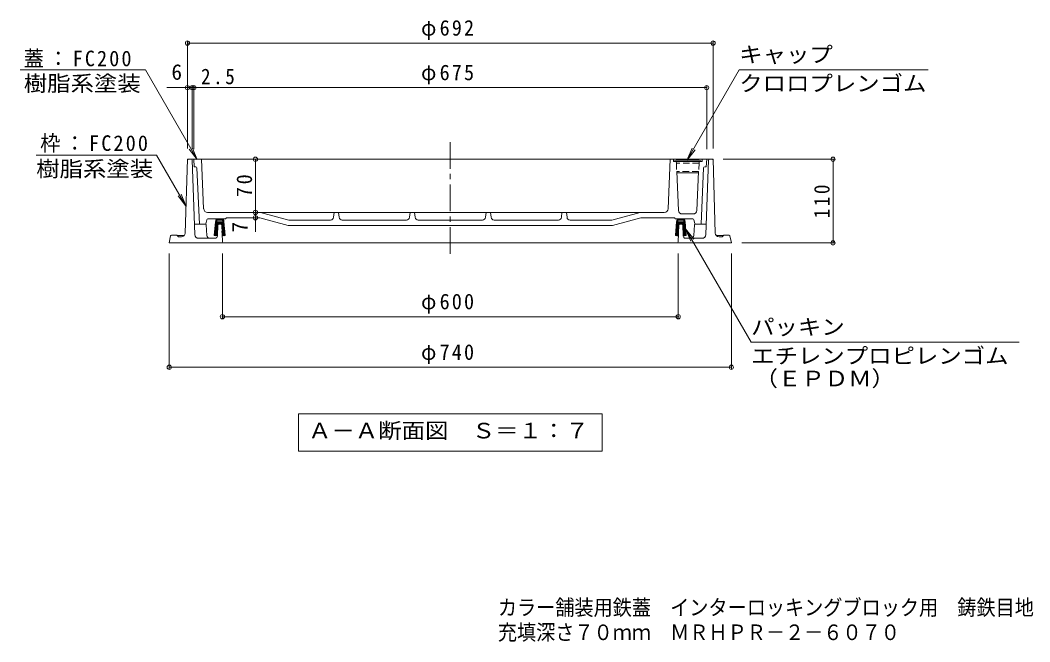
# Model space of a CAD drawing. Units: millimetres, scale not verified. Extents: x -1184 to 1314, y -946 to 925.
# Drawn here: x -1184 to 145, y -946 to -127 of the extents above; entities that cross this region are included whole.
import ezdxf
from ezdxf.enums import TextEntityAlignment as Align

# ---------------------------------------------------------------- set-up
doc = ezdxf.new("R2010")
doc.units = ezdxf.units.MM
doc.header["$LTSCALE"] = 7
doc.header["$PDMODE"] = 32
doc.header["$PDSIZE"] = 5.6
doc.linetypes.add('CHAIN1', pattern=[8, 5, -1, 1, -1])
doc.linetypes.add('DASHED1', pattern=[1.8, 1.2, -0.6])
for name, color, linetype, lineweight in [('8-0', 2, 'Continuous', 9), ('8-1', 3, 'Continuous', 9), ('8-2', 6, 'Continuous', 9), ('8-4', 7, 'Continuous', 9), ('8-5', 7, 'Continuous', 9)]:
    doc.layers.add(name, color=color, linetype=linetype, lineweight=lineweight)
doc.layers.add('F-5_F-5ﾚｲﾔ', color=2, linetype='Continuous')
doc.styles.add('ＭＳ ゴシック', font='')
doc.styles.get('ＭＳ ゴシック').set_extended_font_data('MS Gothic')

msp = doc.modelspace()

# ---------------------------------------------------------------- linework, layer by layer
at = {"layer": '8-0'}
for p, q in [((-964.197, -310.569), (-967.054, -407.716)), ((-958.163, -311.534), (-954.725, -409.744)), ((-278.23, -311.534), (-281.668, -409.744)), ((-940.504, -396.069), (-955.204, -396.069)), ((-939.505, -397.015), (-938.761, -410.785)), ((-924.236, -397.028), (-924.834, -411.691)), ((-920.157, -396.069), (-923.236, -396.069)), ((-918.255, -419.13), (-919.157, -397.028)), ((-318.138, -419.13), (-317.236, -397.028)), ((-313.157, -396.069), (-316.237, -396.069)), ((-312.158, -397.028), (-311.559, -411.691)), ((-296.888, -397.015), (-297.632, -410.785)), ((-295.889, -396.069), (-281.189, -396.069)), ((-988.197, -420.569), (-986.357, -411.373)), ((-978.611, -410.569), (-985.377, -410.569)), ((-969.344, -410.862), (-977.904, -410.862)), ((-976.489, -412.276), (-977.904, -410.862)), ((-267.049, -410.862), (-258.49, -410.862)), ((-259.904, -412.276), (-258.49, -410.862)), ((-257.783, -410.569), (-251.017, -410.569)), ((-975.782, -412.569), (-972.052, -412.569)), ((-949.728, -414.569), (-927.832, -414.569)), ((-286.665, -414.569), (-308.562, -414.569)), ((-260.611, -412.569), (-264.342, -412.569))]:
    msp.add_line(p, q, dxfattribs=at)
for points in [[(-964.197, -310.569), (-272.197, -310.569), (-269.339, -407.716)], [(-988.197, -420.569), (-248.197, -420.569), (-250.036, -411.373)]]:
    msp.add_lwpolyline(points, dxfattribs=at)
for centre, radius, start, end in [((-963.226, -311.569), 1, 90, 178.31915), ((-959.162, -311.569), 1, 2.00462, 90), ((-277.231, -311.569), 1, 90, 177.99533), ((-273.168, -311.569), 1, 1.68085, 90), ((-940.504, -397.069), 1, 3.09007, 90), ((-923.236, -397.069), 1, 90, 177.66582), ((-920.157, -397.069), 1, 2.33418, 90), ((-316.237, -397.069), 1, 90, 177.66582), ((-313.157, -397.069), 1, 2.33418, 90), ((-295.889, -397.069), 1, 90, 176.90993), ((-985.377, -411.569), 1, 90, 168.69006), ((-978.611, -411.569), 1, 44.99599, 90), ((-972.052, -407.569), 5, 270, 358.31575), ((-969.344, -408.862), 2, 270, 334.47099), ((-949.728, -409.569), 5, 182.00464, 270), ((-934.767, -410.569), 4, 183.09441, 270), ((-927.832, -411.569), 3, 270, 357.664), ((-308.562, -411.569), 3, 182.336, 270), ((-301.626, -410.569), 4, 270, 356.90559), ((-286.665, -409.569), 5, 270, 357.99536), ((-264.342, -407.569), 5, 181.68425, 270), ((-267.049, -408.862), 2, 205.52901, 270), ((-257.783, -411.569), 1, 90, 135.00401), ((-251.017, -411.569), 1, 11.30994, 90), ((-975.782, -411.569), 1, 224.99599, 270), ((-916.757, -419.069), 1.5, 182.33603, 270), ((-319.637, -419.069), 1.5, 270, 357.664), ((-260.611, -411.569), 1, 270, 315.00401)]:
    msp.add_arc(centre, radius, start, end, dxfattribs=at)
at = {"layer": '8-1', "linetype": 'CHAIN1'}
msp.add_line((-618.197, -287.933), (-618.197, -437.625), dxfattribs=at)
at = {"layer": '8-1'}
for p, q in [((-955.697, -310.569), (-955.197, -320.569)), ((-324.197, -310.569), (-955.697, -310.569)), ((-942.902, -375.783), (-945.697, -310.569)), ((-331.491, -375.783), (-328.697, -310.569)), ((-328.697, -312.569), (-328.697, -310.569)), ((-324.197, -313.569), (-324.197, -310.569)), ((-324.197, -313.569), (-320.697, -313.569)), ((-320.61, -315.569), (-320.697, -313.569)), ((-290.784, -315.569), (-290.697, -313.569)), ((-286.697, -313.569), (-290.697, -313.569)), ((-280.697, -310.569), (-286.697, -310.569)), ((-286.697, -313.569), (-286.697, -310.569)), ((-280.697, -310.569), (-281.197, -320.569)), ((-953.211, -320.569), (-955.197, -320.569)), ((-951.712, -322.005), (-948.538, -396.069)), ((-317.899, -377.787), (-320.13, -326.569)), ((-293.489, -377.786), (-291.262, -326.571)), ((-284.681, -322.005), (-287.855, -396.069)), ((-283.182, -320.569), (-281.197, -320.569)), ((-336.487, -380.569), (-937.906, -380.569)), ((-868.196, -380.569), (-830.876, -390.569)), ((-771.836, -386.967), (-771.197, -380.569)), ((-764.557, -386.967), (-765.196, -380.569)), ((-671.836, -386.967), (-671.197, -380.569)), ((-664.557, -386.967), (-665.196, -380.569)), ((-571.837, -386.967), (-571.197, -380.569)), ((-564.557, -386.967), (-565.197, -380.569)), ((-471.836, -386.967), (-471.197, -380.569)), ((-464.557, -386.967), (-465.197, -380.569)), ((-368.197, -380.569), (-405.517, -390.569)), ((-298.484, -382.569), (-312.904, -382.569)), ((-940.191, -395.331), (-938.849, -390.398)), ((-914.868, -389.069), (-937.359, -389.069)), ((-913.413, -387.933), (-913.322, -387.569)), ((-913.322, -387.569), (-869.118, -387.569)), ((-869.118, -387.569), (-831.798, -397.569)), ((-831.798, -397.569), (-404.596, -397.569)), ((-775.817, -390.569), (-830.876, -390.569)), ((-760.577, -390.569), (-675.817, -390.569)), ((-575.817, -390.569), (-660.577, -390.569)), ((-560.577, -390.569), (-475.817, -390.569)), ((-460.577, -390.569), (-405.517, -390.569)), ((-367.276, -387.569), (-404.596, -397.569)), ((-322.947, -387.569), (-367.276, -387.569)), ((-322.611, -388.24), (-322.947, -387.569)), ((-298.885, -389.069), (-321.27, -389.069)), ((-296.175, -395.311), (-297.391, -390.433))]:
    msp.add_line(p, q, dxfattribs=at)
at = {"layer": '8-1', "linetype": 'DASHED1'}
for p, q in [((-290.785, -315.569), (-320.608, -315.569)), ((-320.608, -315.569), (-320.13, -326.569)), ((-290.784, -315.569), (-291.262, -326.571)), ((-291.314, -326.569), (-320.079, -326.569))]:
    msp.add_line(p, q, dxfattribs=at)
at = {"layer": '8-1'}
for centre, radius, start, end in [((-953.211, -322.069), 1.5, 2.45349, 90), ((-283.182, -322.069), 1.5, 90, 177.54645), ((-937.906, -375.569), 5, 182.45349, 270), ((-336.487, -375.569), 5, 270, 357.54651), ((-312.904, -377.569), 5, 182.49443, 270), ((-298.484, -377.569), 5, 270, 357.51123), ((-941.156, -395.069), 1, 270, 344.78734), ((-937.359, -390.569), 1.5, 90, 173.45645), ((-914.868, -387.569), 1.5, 270, 345.96468), ((-775.817, -386.569), 4, 270, 354.28877), ((-760.577, -386.569), 4, 185.71123, 270), ((-675.817, -386.569), 4, 270, 354.28877), ((-660.577, -386.569), 4, 185.71123, 270), ((-575.817, -386.569), 4, 270, 354.28877), ((-560.577, -386.569), 4, 185.71123, 270), ((-475.817, -386.569), 4, 270, 354.28877), ((-460.577, -386.569), 4, 185.71123, 270), ((-321.27, -387.569), 1.5, 206.56335, 270.00378), ((-298.885, -390.569), 1.5, 5.19237, 90), ((-295.204, -395.069), 1, 193.99768, 270)]:
    msp.add_arc(centre, radius, start, end, dxfattribs=at)
at = {"layer": '8-2'}
for p, q in [((-322.947, -312.569), (-320.947, -311.569)), ((-322.947, -312.569), (-322.947, -313.569)), ((-290.447, -311.569), (-320.947, -311.569)), ((-290.697, -313.569), (-320.697, -313.569)), ((-288.447, -312.569), (-290.447, -311.569)), ((-288.447, -312.569), (-288.447, -313.569)), ((-291.403, -328.569), (-319.991, -328.569)), ((-928.871, -410.991), (-927.197, -393.069)), ((-924.711, -398.718), (-928.035, -402.041)), ((-924.565, -397.158), (-927.889, -400.481)), ((-921.891, -393.069), (-927.743, -398.922)), ((-923.305, -393.069), (-927.598, -397.361)), ((-924.719, -393.069), (-927.452, -395.802)), ((-925.675, -392.611), (-927.306, -394.241)), ((-924.048, -389.569), (-927.186, -392.707)), ((-925.462, -389.569), (-926.789, -390.896)), ((-917.587, -389.569), (-925.806, -389.569)), ((-917.697, -393.069), (-925.696, -393.069)), ((-924.549, -396.976), (-925.576, -407.979)), ((-918.366, -390.569), (-925.027, -390.569)), ((-922.633, -389.569), (-923.634, -390.569)), ((-923.553, -396.069), (-919.84, -396.069)), ((-920.476, -393.069), (-923.476, -396.069)), ((-921.219, -389.569), (-922.219, -390.569)), ((-919.062, -393.069), (-922.062, -396.069)), ((-919.805, -389.569), (-920.805, -390.569)), ((-916.341, -391.761), (-920.648, -396.069)), ((-918.391, -389.569), (-919.391, -390.569)), ((-916.199, -393.035), (-919.358, -396.193)), ((-918.844, -396.976), (-917.817, -407.979)), ((-916.079, -394.328), (-918.834, -397.084)), ((-915.958, -395.622), (-918.714, -398.377)), ((-915.837, -396.915), (-918.593, -399.671)), ((-915.84, -398.332), (-918.472, -400.964)), ((-917.182, -389.774), (-918.23, -390.822)), ((-916.687, -390.693), (-917.846, -391.853)), ((-914.522, -410.991), (-916.196, -393.069)), ((-321.871, -410.991), (-320.197, -393.069)), ((-320.556, -396.915), (-317.801, -399.671)), ((-320.553, -398.332), (-317.921, -400.964)), ((-320.435, -395.622), (-317.68, -398.377)), ((-320.314, -394.328), (-317.559, -397.084)), ((-320.194, -393.035), (-317.036, -396.193)), ((-320.053, -391.761), (-315.745, -396.069)), ((-319.706, -390.693), (-318.547, -391.853)), ((-319.211, -389.774), (-318.163, -390.822)), ((-318.807, -389.569), (-310.587, -389.569)), ((-318.697, -393.069), (-310.697, -393.069)), ((-317.549, -396.976), (-318.577, -407.979)), ((-318.027, -390.569), (-311.367, -390.569)), ((-318.003, -389.569), (-317.002, -390.569)), ((-317.331, -393.069), (-314.331, -396.069)), ((-316.588, -389.569), (-315.588, -390.569)), ((-312.84, -396.069), (-316.553, -396.069)), ((-315.917, -393.069), (-312.917, -396.069)), ((-315.174, -389.569), (-314.174, -390.569)), ((-314.502, -393.069), (-308.65, -398.922)), ((-313.76, -389.569), (-312.76, -390.569)), ((-313.088, -393.069), (-308.796, -397.361)), ((-312.345, -389.569), (-309.208, -392.707)), ((-311.845, -396.976), (-310.817, -407.979)), ((-311.827, -397.158), (-308.504, -400.481)), ((-311.682, -398.718), (-308.358, -402.041)), ((-311.674, -393.069), (-308.941, -395.802)), ((-310.931, -389.569), (-309.604, -390.896)), ((-310.718, -392.611), (-309.087, -394.241)), ((-307.522, -410.991), (-309.197, -393.069)), ((-925.884, -411.27), (-928.871, -410.991)), ((-924.588, -405.666), (-928.763, -409.842)), ((-925.294, -404.958), (-928.618, -408.281)), ((-924.648, -407.141), (-928.53, -411.023)), ((-925.149, -403.398), (-928.472, -406.722)), ((-925.003, -401.838), (-928.326, -405.161)), ((-924.857, -400.278), (-928.181, -403.602)), ((-925.731, -409.638), (-927.237, -411.143)), ((-925.877, -411.198), (-925.943, -411.264)), ((-925.698, -409.278), (-925.884, -411.27)), ((-925.534, -409.278), (-925.698, -409.278)), ((-925.373, -405.797), (-925.516, -407.327)), ((-924.579, -405.44), (-924.718, -408.858)), ((-918.814, -405.44), (-918.675, -408.858)), ((-918.618, -405.353), (-918.81, -405.545)), ((-915.233, -403.382), (-918.754, -406.904)), ((-915.112, -404.676), (-918.699, -408.262)), ((-915.595, -399.502), (-918.351, -402.257)), ((-915.474, -400.795), (-918.23, -403.551)), ((-914.991, -405.969), (-918.229, -409.208)), ((-915.354, -402.089), (-918.109, -404.844)), ((-918.02, -405.797), (-917.877, -407.327)), ((-917.859, -409.278), (-917.695, -409.278)), ((-917.509, -411.27), (-917.695, -409.278)), ((-914.87, -407.262), (-917.626, -410.018)), ((-917.509, -411.27), (-914.522, -410.991)), ((-914.749, -408.556), (-917.505, -411.312)), ((-914.629, -409.849), (-915.899, -411.119)), ((-318.884, -411.27), (-321.871, -410.991)), ((-321.764, -409.849), (-320.494, -411.119)), ((-321.644, -408.556), (-318.888, -411.312)), ((-321.523, -407.262), (-318.767, -410.018)), ((-321.402, -405.969), (-318.164, -409.208)), ((-321.281, -404.676), (-317.694, -408.263)), ((-321.16, -403.382), (-317.639, -406.904)), ((-321.039, -402.089), (-318.284, -404.844)), ((-320.919, -400.795), (-318.163, -403.551)), ((-320.798, -399.502), (-318.042, -402.257)), ((-318.877, -411.198), (-318.943, -411.264)), ((-318.698, -409.278), (-318.884, -411.27)), ((-318.534, -409.278), (-318.698, -409.278)), ((-317.775, -405.353), (-317.583, -405.545)), ((-317.579, -405.44), (-317.719, -408.858)), ((-311.814, -405.44), (-311.675, -408.858)), ((-311.805, -405.666), (-307.63, -409.842)), ((-311.745, -407.141), (-307.863, -411.023)), ((-311.536, -400.278), (-308.213, -403.602)), ((-311.39, -401.838), (-308.067, -405.161)), ((-311.245, -403.398), (-307.921, -406.722)), ((-311.099, -404.958), (-307.775, -408.281)), ((-311.02, -405.797), (-310.878, -407.327)), ((-310.86, -409.278), (-310.695, -409.278)), ((-310.695, -409.278), (-310.509, -411.27)), ((-310.662, -409.638), (-309.156, -411.143)), ((-310.516, -411.198), (-310.45, -411.264)), ((-310.509, -411.27), (-307.522, -410.991))]:
    msp.add_line(p, q, dxfattribs=at)
for centre, radius, start, end in [((-921.197, -393.069), 6, 146.94362, 180), ((-925.806, -390.069), 0.5, 90, 146.94614), ((-920.696, -393.069), 5, 149.99821, 180), ((-923.553, -397.069), 1, 90, 174.66678), ((-919.84, -397.069), 1, 5.33322, 90), ((-922.696, -393.069), 5, 0, 30.00179), ((-917.587, -390.069), 0.5, 33.05386, 90), ((-922.196, -393.069), 6, 0, 33.05637), ((-314.197, -393.069), 6, 146.94362, 180), ((-318.807, -390.069), 0.5, 90, 146.94614), ((-313.697, -393.069), 5, 149.99821, 180), ((-316.553, -397.069), 1, 90, 174.66678), ((-312.84, -397.069), 1, 5.33322, 90), ((-315.697, -393.069), 5, 0, 30.00179), ((-310.587, -390.069), 0.5, 33.05386, 90), ((-315.197, -393.069), 6, 0, 33.05637), ((-925.534, -408.278), 1, 270, 324.59169), ((-924.875, -405.843), 0.5, 53.73874, 174.66609), ((-918.518, -405.843), 0.5, 5.33391, 126.26126), ((-917.859, -408.278), 1, 215.40831, 270), ((-318.534, -408.278), 1, 270, 324.59169), ((-317.875, -405.843), 0.5, 53.73874, 174.66609), ((-311.518, -405.843), 0.5, 5.33391, 126.26126), ((-310.86, -408.278), 1, 215.40831, 270)]:
    msp.add_arc(centre, radius, start, end, dxfattribs=at)
at = {"layer": '8-4'}
for p, q in [((-964.197, -155.491), (-964.197, -296.569)), ((-964.197, -157.591), (-272.197, -157.591)), ((-272.197, -155.491), (-272.197, -296.569)), ((-964.197, -216.265), (-991.448, -216.265)), ((-964.197, -216.265), (-958.197, -216.265)), ((-958.197, -214.165), (-958.197, -296.569)), ((-958.197, -216.265), (-955.697, -216.265)), ((-955.697, -214.165), (-955.697, -297.069)), ((-955.697, -216.265), (-280.697, -216.265)), ((-280.697, -214.165), (-280.697, -297.069)), ((-874.723, -310.569), (-874.723, -380.569)), ((-112.267, -310.569), (-259.168, -310.569)), ((-112.267, -310.569), (-259.147, -310.569)), ((-114.367, -420.569), (-114.367, -310.569)), ((-874.723, -380.569), (-874.723, -387.569)), ((-874.723, -387.569), (-874.723, -406.05)), ((-112.267, -420.569), (-234.197, -420.569)), ((-988.197, -586.439), (-988.197, -434.569)), ((-918.197, -519.889), (-918.197, -434.569)), ((-318.196, -519.889), (-318.196, -434.569)), ((-248.197, -586.439), (-248.197, -434.569)), ((-918.197, -517.789), (-318.196, -517.789)), ((-988.197, -584.339), (-248.197, -584.339))]:
    msp.add_line(p, q, dxfattribs=at)
for p in [(-964.197, -157.591), (-272.197, -157.591), (-964.197, -216.265), (-958.197, -216.265), (-955.697, -216.265), (-280.697, -216.265), (-874.723, -310.569), (-114.367, -310.569), (-114.367, -310.569), (-874.723, -380.569), (-874.723, -387.569), (-114.367, -420.569), (-918.197, -517.789), (-318.196, -517.789), (-988.197, -584.339), (-248.197, -584.339)]:
    msp.add_point(p, dxfattribs=at)
at = {"layer": '8-5'}
for p, q in [((-1019.589, -192.743), (-1184.447, -192.743)), ((-237.804, -192.743), (10.696, -192.743)), ((-1004.948, -305.183), (-1163.278, -305.183)), ((-951.274, -311.069), (-957.971, -294.901)), ((-306.697, -312.069), (-296.043, -298.185)), ((-966.021, -372.606), (-972.718, -356.439)), ((-308.359, -402.03), (-301.663, -418.198)), ((-222.169, -551.316), (130.631, -551.316)), ((-818.047, -645.648), (-418.347, -645.648)), ((-818.047, -645.648), (-818.047, -694.648)), ((-418.347, -645.648), (-418.347, -694.648)), ((-818.047, -694.648), (-418.347, -694.648))]:
    msp.add_line(p, q, dxfattribs=at)
for points in [[(-1019.589, -192.743), (-951.274, -311.069), (-961.927, -297.185)], [(-237.804, -192.743), (-306.697, -312.069), (-300, -295.901)], [(-1004.948, -305.183), (-966.021, -372.606), (-976.675, -358.723)], [(-222.169, -551.316), (-308.359, -402.03), (-297.706, -415.913)]]:
    msp.add_lwpolyline(points, dxfattribs=at)

# ---------------------------------------------------------------- texts
at = {"layer": '8-4', "color": 2, "style": 'ＭＳ ゴシック'}
msp.add_text('6', height=20.53, dxfattribs=at).set_placement((-985.369, -212.065), align=Align.BOTTOM_LEFT)
msp.add_text('7', height=20.53, rotation=90, dxfattribs=at).set_placement((-878.923, -406.898), align=Align.BOTTOM_LEFT)
at = {"layer": '8-4', "color": 2, "char_height": 20.53, "attachment_point": 7, "style": 'ＭＳ ゴシック'}
for s, insert in [('\\T1.21;\\W0.95;φ692', (-656.697, -153.391)), ('\\T1.27;\\W0.9;2.5', (-946.423, -212.065)), ('\\T1.21;\\W0.95;φ675', (-656.697, -212.065)), ('\\T1.21;\\W0.95;φ600', (-656.697, -513.589)), ('\\T1.21;\\W0.95;φ740', (-656.697, -580.139))]:
    msp.add_mtext(s, dxfattribs=dict(at, insert=insert))
at = {"layer": '8-4', "color": 2, "char_height": 20.53, "attachment_point": 7, "rotation": 90, "style": 'ＭＳ ゴシック'}
for s, insert in [('\\T1.27;\\W0.95;70', (-878.923, -360.444)), ('\\T1.27;\\W0.9;110', (-118.567, -388.319)), ('\\T1.27;\\W0.9;110', (-118.567, -388.319))]:
    msp.add_mtext(s, dxfattribs=dict(at, insert=insert))
at = {"layer": '8-5', "color": 2, "style": 'ＭＳ ゴシック', "width": 1.1}
for s, p in [('キャップ', (-237.804, -189.115)), ('樹脂系塗装', (-1179.739, -227.143)), ('クロロプレンゴム', (-237.804, -227.143)), ('樹脂系塗装', (-1163.348, -339.583)), ('パッキン', (-222.169, -547.688)), ('エチレンプロピレンゴム', (-222.169, -585.716)), ('（ＥＰＤＭ）', (-217.669, -615.52)), ('Ａ－Ａ断面図\u3000Ｓ＝１：７', (-805.447, -684.148))]:
    msp.add_text(s, height=20.53, dxfattribs=at).set_placement(p, align=Align.BOTTOM_LEFT)
at = {"layer": '8-5', "color": 2, "char_height": 20.53, "attachment_point": 7, "style": 'ＭＳ ゴシック'}
for s, insert in [('\\T1.21;\\W0.95;蓋：FC200', (-1179.789, -189.343)), ('\\T1.21;\\W0.95;枠：FC200', (-1158.113, -301.783))]:
    msp.add_mtext(s, dxfattribs=dict(at, insert=insert))
at = {"layer": 'F-5_F-5ﾚｲﾔ', "style": 'ＭＳ ゴシック', "width": 0.9}
for s, p in [('カラー舗装用鉄蓋\u3000インターロッキングブロック用\u3000鋳鉄目地\u3000簡易密閉形', (-555.576, -916.895)), ('充填深さ７０ｍｍ\u3000ＭＲＨＰＲ－２－６０７０', (-555.576, -949.565))]:
    msp.add_text(s, height=20.53, dxfattribs=at).set_placement(p, align=Align.BOTTOM_LEFT)

doc.saveas('drawing.dxf')
